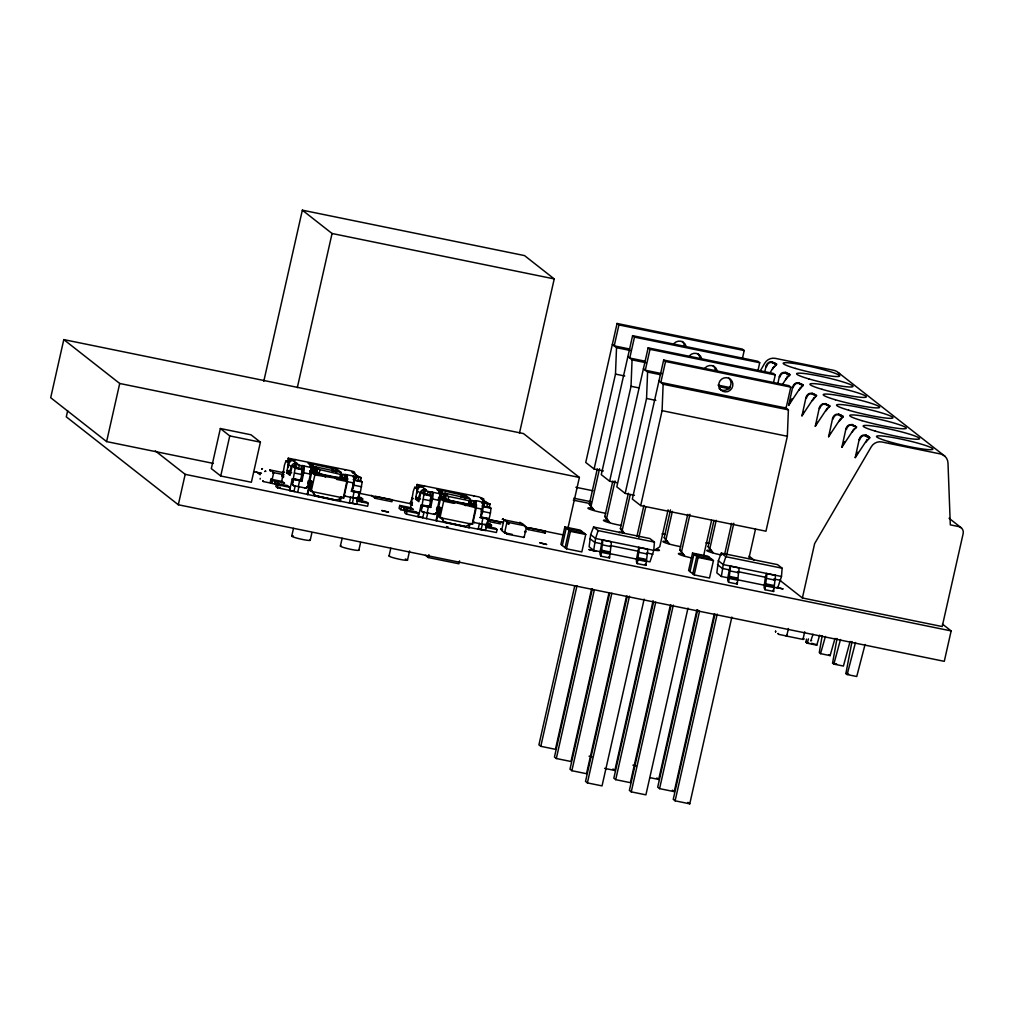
<?xml version="1.0" encoding="UTF-8"?>
<svg xmlns="http://www.w3.org/2000/svg" width="1014" height="1014" viewBox="0 0 1014 1014"><rect width="100%" height="100%" fill="white"/><g stroke="black" fill="none" stroke-linecap="round" stroke-linejoin="round"><path stroke-width="1.5" d="M772.453 369.248L774.024 366.396L769.601 373.444M785.761 379.705L787.333 376.853L782.073 385.117M800.629 388.096L800.654 387.297L788.664 405.359L792.631 387.221A5.983 5.983 82.2 0 1 796.091 383L799.235 382.709L798.576 383.165L801.947 384.243L801.516 384.927L803.303 384.914L799.083 390.149M813.938 398.54L813.963 397.754L801.973 415.816L805.94 397.665A5.983 5.983 82.2 0 1 809.413 393.457L812.556 393.153L811.884 393.609L815.269 394.7L814.825 395.371L816.612 395.371L812.391 400.606M827.247 408.984L827.285 408.198L815.294 426.26L819.261 408.122A5.983 5.983 82.2 0 1 822.722 403.902L825.865 403.597L825.206 404.066L828.577 405.144L828.146 405.815L829.934 405.815L825.713 411.05M840.568 419.441L840.593 418.643L828.603 436.717L832.57 418.567A5.983 5.983 82.2 0 1 836.043 414.358L839.186 414.054L838.515 414.511L841.899 415.601L841.455 416.272L843.242 416.26L839.022 421.507M852.343 431.951L853.915 429.099L841.924 447.161L845.891 429.011A5.983 5.983 82.2 0 1 849.352 424.803L852.495 424.498L851.823 424.955L855.208 426.045L854.27 426.349M867.198 440.342L867.224 439.544L855.233 457.606L859.2 439.468A5.983 5.983 82.2 0 1 862.661 435.26L865.817 434.955L865.145 435.412L866.21 435.171L865.867 435.817L866.729 435.45L869.784 437.731L865.652 442.396M347.434 481.574L344.519 478.114L345.305 474.628L340.958 474.552L312.743 467.974L310.031 480.002L311.716 481.637L309.942 490.421L311.171 491.384L343.721 498.039L347.434 481.574L336.902 479.419L336.166 478.253L314.872 474.92L312.958 473.411L312.996 472.309L310.55 470.914M426.907 512.792L434.296 514.364A1.99 1.952 -74.5 0 0 436.451 513.287L439.189 500.384A6.578 1.318 -78.4 0 0 439.366 493.641L441.546 494.236L438.834 506.265L440.532 508.268L438.745 516.684L439.975 517.647L472.537 524.301L476.25 507.837L455.4 502.564L454.221 503.337L443.688 501.182L441.762 499.674L441.8 498.571L439.354 497.177M476.25 507.837L474.324 506.328L474.362 505.226C469.457 495.39 485.414 504.68 490.041 503.945L489.255 507.431L481.992 505.91M603.381 470.914L594.103 469.013L615.485 374.103L616.525 347.675L612.355 344.392M617.361 482.791L609.629 481.206L631.025 386.283L632.064 359.856L627.881 356.586M634.447 495.301L625.169 493.4L646.552 398.477L647.591 372.049L643.421 368.779M785.254 407.387L788.398 409.846L787.346 436.274L765.963 531.197L640.696 505.593L662.091 410.67L663.131 384.243L658.961 380.972M301.931 465.603C301.627 475.148 299.548 463.005 303.845 465.996A6.578 1.318 -78.4 0 1 303.68 472.739L301.944 481.143L299.574 480.661L298.331 486.631L293.971 485.719A1.99 1.99 0 0 1 292.387 483.881L293.477 479.343L292.425 483.361M422.065 505.606L428.377 506.924L427.148 512.894L422.775 511.994A1.99 1.99 0 0 1 421.19 510.143L422.065 505.606L430.747 507.406L432.484 499.015A6.578 1.318 -78.4 0 0 432.661 492.259C428.352 489.268 430.443 501.41 430.747 491.879M645.411 560.932L649.974 561.857L653.776 550.374L654.436 542.097L649.885 538.535L593.583 527.027L590.655 534.632L589.121 546.787L593.672 550.349L601.277 551.908M773.112 587.03L777.687 587.968L781.477 576.484L782.136 568.208L777.586 564.646L721.284 553.124L718.356 560.742L716.835 572.885L721.372 576.459L728.977 578.005M341.274 497.075L340.286 501.461L289.611 490.599L292.222 478.976L293.325 478.697L295.125 468.265L292.184 465.946L290.042 475.439L286.721 472.841L287.33 470.128M296.57 479.863L300.981 480.268L302.197 469.368M359.704 492.563L352.035 491.004L353.962 485.212L353.911 479.939L352.035 491.004L354.925 491.79M356.37 492.094L360.35 492.398L362.163 481.967L360.198 480.421M470.078 523.338L469.089 527.736L418.414 516.861L421.038 505.238L422.128 504.959L423.928 494.528L420.987 492.208L418.845 501.702L415.537 499.103L416.146 496.391M425.386 506.138L429.784 506.531L431.013 495.631M488.507 518.838L480.851 517.267L482.765 511.474L482.727 506.201L480.851 517.267L483.729 518.065M469.089 527.736L468.569 527.318L485.453 530.576L488.076 518.953L489.166 518.661L490.434 513.046L490.966 508.229L489.002 506.683M610.086 546.584L610.162 545.95M646.476 554.024L646.488 553.061M737.786 572.695L737.609 571.566L765.38 577.245L764.505 583.722A4.994 1.001 -78.4 0 0 764.328 588.424L765 589.717L773.619 591.479L774.988 580.135A4.994 1.001 -78.4 0 0 775.064 575.28L774.873 575.128M774.176 580.135L774.189 579.159M283.514 477.518A1.99 1.749 -56.5 0 1 282.146 475.845L283.16 471.421L284.592 472.372M412.318 503.781A1.99 1.749 -56.5 0 1 410.949 502.107L411.976 497.684L413.408 498.635M593.672 550.349L595.548 538.472L598.121 530.588L593.583 527.027M721.372 576.459L723.248 564.583L725.821 556.699L721.284 553.124M309.828 473.196L309.878 471.041M600.909 556.166L600.225 554.886A4.994 1.001 -78.4 0 1 600.415 550.184L602.354 539.98A4.994 1.001 -78.4 0 1 602.278 544.835L600.909 556.166L609.528 557.928L610.897 546.597A4.994 1.001 -78.4 0 0 610.973 541.742L610.77 541.59M637.299 563.607L636.627 562.326A4.994 1.001 -78.4 0 1 636.805 557.624L638.744 547.421A4.994 1.001 -78.4 0 1 638.668 552.262L637.299 563.607L645.918 565.368L647.287 554.024A4.994 1.001 -78.4 0 0 647.363 549.182L647.16 549.03M728.61 582.277L727.938 580.997A4.994 1.001 -78.4 0 1 728.115 576.282L730.055 566.091A4.994 1.001 -78.4 0 1 729.979 570.933L728.61 582.277L737.229 584.039L738.598 572.695A4.994 1.001 -78.4 0 0 738.674 567.853L738.484 567.688M765.38 577.245L766.445 573.518A4.994 1.001 -78.4 0 1 766.369 578.373L765 589.717M773.999 367.195L775.558 365.598L775.647 363.722L773.124 363.189L773.847 362.67L769.905 362.454A5.983 5.298 -56.3 0 0 766.521 366.726L766.001 366.32A5.983 5.983 82.2 0 1 769.461 362.112L772.605 361.808L771.946 362.264L775.33 363.354M788.867 376.042L788.955 374.166L786.446 373.646L787.156 373.114L783.226 372.899A5.983 5.298 -56.3 0 0 779.842 377.17L779.322 376.764A5.983 5.983 82.2 0 1 782.783 372.556L785.926 372.252L785.254 372.708L788.639 373.798L787.257 374.787L788.03 373.444L788.208 374.47L789.982 374.47L787.308 377.639M802.188 386.499L802.277 384.61L799.754 384.091L800.477 383.571L796.535 383.355A5.983 5.298 -56.3 0 0 793.151 387.627L792.631 387.221M815.497 396.943L815.586 395.067L813.076 394.547L813.786 394.015L809.856 393.8A5.983 5.298 -56.3 0 0 806.46 398.071L805.94 397.665M828.806 407.4L828.907 405.511L826.385 404.992L827.094 404.472L823.165 404.256A5.983 5.298 -56.3 0 0 819.781 408.528L819.261 408.122M842.127 417.844L842.216 415.968L839.706 415.448L840.416 414.916L836.474 414.701A5.983 5.298 -56.3 0 0 833.09 418.972L832.57 418.567M819.654 635.132L816.79 645.158L807.22 643.206L805.953 642.204L806.472 639.112M853.877 429.885L855.436 428.301L855.524 426.412L853.015 425.893L853.725 425.373L849.795 425.158A5.983 5.298 -56.3 0 0 846.411 429.429L845.891 429.011M822.164 635.639L819.261 652.648L820.529 653.65L830.111 655.614L835.004 638.402M868.757 438.745L868.846 436.869L869.366 438.175M850.074 641.456L843.42 666.059L833.85 664.107L832.57 663.105L837.006 638.528M865.069 644.46L856.741 676.503L847.159 674.551L845.891 673.549L852.001 641.52M346.078 481.358L346.268 478.481L344.278 477.86L345.064 474.375L361.225 477.683L360.439 481.168L353.189 479.647M438.504 500.194L438.682 497.316M474.894 507.621L475.072 504.744L473.094 504.123M277.798 481.802L277.202 484.755L274.87 484.046L275.529 481.13L284.566 483.222L282.399 481.523L270.903 479.178L270.256 482.081L272.005 483.45L272.652 480.547L270.903 479.178M406.601 508.065L406.018 511.031L400.809 509.712L399.06 508.344L399.719 505.441L411.202 507.786L413.37 509.497L401.468 506.81L399.719 505.441M301.944 481.143L301.247 480.953C299.929 478.583 306.672 469.355 301.145 469.089M307.686 483.577L308.256 480.826M298.091 486.53L305.493 488.089A1.99 1.952 -74.5 0 0 307.635 487.024L310.385 474.121A6.578 1.318 -78.4 0 0 310.55 467.365L312.464 467.758L311.678 471.244M344.202 493.97L346.775 481.549A6.578 1.318 -78.4 0 0 346.94 474.806L346.154 478.291M343.784 495.276A1.99 1.952 -74.5 0 0 345.014 496.125L356.789 498.558A1.99 1.787 -76.7 0 0 358.779 497.456L359.767 492.943L351.744 491.321L353.48 482.93A6.578 1.318 -78.4 0 0 353.645 476.174L353.683 476.136M352.872 497.773L354.101 491.803M421.456 509.624L422.293 505.606M436.502 509.839L437.072 507.089M473.006 520.233L475.579 507.824A6.578 1.318 -78.4 0 0 475.756 501.068L474.97 504.566M481.016 511.791L481.599 509.003M482.499 502.399L482.461 502.45A6.578 1.318 -78.4 0 1 482.284 509.193L480.547 517.584L479.85 517.394L482.918 518.078L481.675 524.048L473.83 522.387A1.99 1.952 -74.5 0 1 472.587 521.538M487.024 518.838L488.583 519.206L487.582 523.718A1.99 1.787 -76.7 0 1 485.592 524.834L480.535 523.756M764.683 372.366L766.001 366.32M777.662 384.331L779.322 376.764M568.005 527.914L579.387 477.442L523.465 433.561L63.793 339.601L50.7 397.716L106.609 441.597L213.409 463.423M67.659 410.759L66.29 416.843L178.312 504.757L944.288 661.331L951.145 630.923L942.437 624.079M106.609 441.597L119.715 383.482L63.793 339.601M178.312 504.757L185.169 474.349L155.294 450.9M220.355 428.516L211.318 468.607L220.735 475.997L251.383 482.258L260.408 442.167L251.003 434.791L220.355 428.516L229.76 435.906L260.408 442.167M220.735 475.997L229.76 435.906M263.792 381.264L302.349 210.177L524.53 255.591L554.227 278.913L519.498 433.029M260.598 472.854L260.167 474.793L256.39 471.827M283.705 472.739L270.383 470.014L273.704 472.625L271.296 483.272L275.745 484.185M297.317 387.614L332.06 233.499L302.349 210.177M289.611 490.599L289.738 487.29L287.57 485.579L276.505 483.564L275.846 486.467L277.595 487.848L294.998 491.498M277.595 487.848L278.242 484.933L276.505 483.564M281.55 482.563L284.452 465.122L285.923 461.028L288.977 461.662M288.242 458.201L289.649 459.304L288.863 462.79L287.456 461.687L288.242 458.201L350.147 470.648L353.366 471.51L354.761 472.613L351.896 472.017L357.131 476.136L361.225 477.683M293.566 460.711A4.588 4.474 -51.9 0 0 288.153 464.26L287.216 470.471L289.421 472.321L291.728 472.79M287.951 467.416L288.559 464.704M296.709 463.183A4.588 4.474 -51.9 0 0 291.297 466.732L289.421 472.321M301.424 469.305L294.098 466.896L294.884 463.411L297.761 463.994L292.514 459.887L289.649 459.304M295.328 467.86L296.113 464.374L294.884 463.411M298.547 468.722L299.333 465.236L296.113 464.374M293.946 491.486L295.264 485.681M301.513 473.31L302.159 470.471M297.622 492.436L298.978 486.441M303.059 469.482L303.845 465.996L310.55 467.365M291.753 536.051L293.49 528.332M310.259 465.984L311.285 463.766L332.579 468.544L332.06 470.864M310.778 463.664L308.079 463.208L312.274 466.503L311.488 469.989L312.629 470.319M312.527 466.655L313.047 464.323M312.908 466.947L313.427 464.627M307.191 494.401L310.17 481.232L307.724 494.807M314.543 470.711C320.361 472.182 314.074 460.28 314.289 471.941L319.093 473.728L340.172 478.038L341.376 473.982M311.171 491.384L314.872 474.92M316.406 472.524L317.192 469.038M319.093 473.728L319.879 470.243M310.195 540.31L311.932 532.591M333.238 470.686L333.771 468.354L336.813 469.076L341.008 472.372L340.184 475.908M335.152 471.079L335.685 468.747M336.027 472.575L336.813 469.076M340.172 478.038L340.958 474.552M342.96 474.146L342.174 477.645L340.59 477.467M340.083 499.598L340.742 496.67M340.286 501.461L339.753 501.055L349.336 503.007L350.679 497.012M354.773 480.053L355.559 476.567M355.559 477.632L356.091 475.312A4.588 4.474 -51.9 0 1 358.905 477.252M340.4 545.988L342.149 538.269M355.052 480.268L355.838 476.783M349.336 503.007L352.302 503.413L353.607 497.608M357.917 480.851L358.703 477.366M352.302 503.413L356.649 504.3L358.931 494.135M358.056 496.987L360.933 497.582L360.274 500.485L357.397 499.902M362.023 501.854L362.67 498.951L360.933 497.582M357.321 499.851L366.523 501.968L368.272 503.337L367.613 506.24L350.552 502.855M358.842 550.26L360.578 542.541M375.079 498.28L375.522 496.34L392.38 499.788L391.936 501.727L375.079 498.28L371.314 495.314M389.059 555.938L390.796 548.219M400.809 509.712L401.468 506.81M403.686 510.308L404.333 507.406M417.895 516.456L418.541 513.553L416.386 511.855L405.308 509.827L404.649 512.742L406.399 514.111L418.414 516.861M406.399 514.111L407.058 511.195L405.308 509.827M410.353 508.838L413.256 491.384L414.726 487.303L417.793 487.924M417.058 484.464L416.272 487.949L417.667 489.052L418.452 485.567L417.058 484.464L478.95 496.911L483.577 498.875L483.044 501.195M422.369 486.974A4.588 4.474 -51.9 0 0 416.969 490.523L416.019 496.733L418.237 498.596L420.531 499.065M416.754 493.679L417.362 490.966M425.525 489.445A4.588 4.474 -51.9 0 0 420.113 492.994L418.237 498.596M407.489 560.197L409.58 550.944M418.452 485.567L421.33 486.15L426.564 490.269L423.7 489.673L422.914 493.159L430.228 495.567M424.131 494.122L424.917 490.637L423.7 489.673M427.35 494.984L428.136 491.498L424.917 490.637M422.762 517.761L424.067 511.943M430.329 499.572L430.963 496.733M426.425 518.712L427.781 512.704M430.747 507.406L430.05 507.215L432.661 492.259L439.366 493.641M439.062 492.246L440.101 490.041L461.395 494.807L460.876 497.126M439.594 489.927L436.895 489.47L441.09 492.766L440.304 496.252L441.432 496.581M441.331 492.918L441.851 490.586M440.317 497.988L441.28 494.021M441.711 493.222L442.243 490.89M436.007 520.664L438.973 507.494L436.527 521.082M459.57 560.894L458.911 563.797L428.276 557.535L428.922 554.633M445.07 498.622L440.76 497.722L443.093 498.204L444.132 493.488L445.298 493.298A5.59 1.115 -78.4 0 0 444.386 494.072L442.358 497.912M439.975 517.647L443.688 501.182M443.346 496.974L444.918 497.088L445.704 493.603M469.013 503.514L473.323 504.376L474.108 500.891L470.179 500.244L468.975 504.3L447.909 500.003L445.222 498.787L446.008 495.301L441.546 494.236M447.909 500.003L448.695 496.505L446.008 495.301M462.054 496.949L462.574 494.617L465.629 495.352L469.812 498.635L469.026 502.12M463.968 497.342L464.488 495.009M464.843 498.837L465.629 495.352M468.975 504.3L470.179 500.244M469.393 503.73L470.99 503.907L471.776 500.422M478.139 529.283L479.495 523.275M483.589 506.328L484.375 502.83M484.375 503.907L484.895 501.575A4.588 4.474 -51.9 0 1 487.709 503.514M483.855 506.531L484.641 503.045M481.105 529.688L482.423 523.87M486.733 507.127L487.519 503.641M500.726 523.959L490.003 521.766L490.434 519.827L502.703 522.337M486.859 523.249L489.737 523.845L489.078 526.748L486.213 526.165M490.827 528.117L491.486 525.214L489.737 523.845M486.124 526.127L495.326 528.231L497.075 529.6L496.416 532.502L479.356 529.118M504.009 519.802L506.975 522.134L525.176 525.86L522.197 523.528L504.009 519.802L501.613 530.461L504.579 532.794L512.159 534.34M504.579 532.794L506.975 522.134M506.708 534.074L506.176 533.225L506.708 534.074L524.061 537.395L526.469 527.686L525.936 526.849L526.469 527.686M528.307 529.6L528.75 527.66L545.595 531.108L545.164 533.047L528.307 529.6L525.48 527.381M564.836 526.963L560.907 544.391L566.496 548.789L581.821 551.92L585.75 534.479L580.147 530.094L564.836 526.963L570.426 531.349L585.75 534.479M562.301 545.494L566.23 528.053L581.554 531.184M565.09 547.687L569.019 530.246L584.343 533.389M742.514 358.018L744.2 350.54L742.324 349.082L617.07 323.466L585.75 462.46L594.103 469.013M566.496 548.789L570.426 531.349M617.07 323.466L618.933 324.936L614.218 345.863L629.694 349.019M589.311 504.262L594.001 510.181L589.311 504.262L597.297 468.823M591.175 505.733L599.515 468.747M574.748 585.877L538.916 744.859L540.792 746.317L555.444 749.321L591.618 588.804M758.054 370.211L759.727 362.733L757.864 361.263L632.597 335.659L601.277 474.653L609.629 481.206M540.792 746.317L576.966 585.8M632.597 335.659L634.472 337.13L629.757 358.056L645.221 361.212M604.838 516.456L609.541 522.375L604.838 516.456L612.824 481.016M606.714 517.913L615.042 480.94M592.366 588.817L554.455 757.04L556.318 758.51L570.971 761.501L608.894 593.279M773.581 382.392L775.266 374.927L773.403 373.456L648.136 347.853L616.816 486.847L625.169 493.4M556.318 758.51L594.242 590.275M648.136 347.853L649.999 349.323L645.297 370.237L662.307 373.722M623.204 533.098L620.378 528.636L628.363 493.21M624.371 533.453L622.241 530.107L630.226 494.667M609.642 593.291L569.982 769.233L571.858 770.703L586.51 773.695L626.513 596.207M663.663 360.046L665.539 361.516L660.824 382.43L786.091 408.034L790.806 387.12L788.93 385.65L663.663 360.046L632.343 499.04L640.696 505.593M571.858 770.703L611.86 593.215M636.957 536.216L643.89 505.403M638.82 537.673L645.766 506.861M627.26 596.219L585.522 781.426L587.385 782.897L602.037 785.888L644.131 599.135M587.385 782.897L629.479 596.143M668.087 509.814L659.759 546.787L655.259 549.753M664.233 537.61L668.936 543.529L664.233 537.61L670.482 509.877M666.109 539.068L672.358 511.348M604.585 768.371L614.839 770.475L653.092 600.694M653.498 602.253L613.85 778.194L615.713 779.665L630.366 782.669L670.368 605.168M615.713 779.665L655.716 602.177M679.773 549.803L684.463 555.723L679.773 549.803L687.758 514.364M681.636 551.261L689.976 514.288M671.116 605.181L629.377 790.388L631.253 791.858L645.905 794.849L687.986 608.108M631.253 791.858L673.334 605.105M692.537 553.061L688.607 570.502L694.197 574.887L709.521 578.018L713.45 560.59L707.861 556.192L692.537 553.061L698.126 557.447L713.45 560.59M690.002 571.592L693.931 554.164L709.255 557.294M692.803 573.785L696.732 556.356L712.043 559.487M694.197 574.887L698.126 557.447M703.615 555.761L711.6 520.321M708.102 546.571L712.791 552.491L708.102 546.571L713.995 520.385M709.965 548.042L716.214 520.309M649.911 777.637L658.694 779.436L696.96 609.668M697.708 609.68L657.706 787.168L659.582 788.639L674.234 791.63L714.224 614.142M659.582 788.639L699.571 611.138M724.668 554.138L731.614 523.325M726.544 555.609L733.832 523.249M714.984 614.154L673.245 799.362L675.109 800.819L689.761 803.823L731.855 617.07M675.109 800.819L717.202 614.078M748.864 558.562L755.468 529.283M788.423 628.49L786.699 636.095L802.987 639.428L804.698 631.811M802.391 597.968L814.635 543.605L871.267 446.806A9.975 9.722 -51.9 0 1 881.888 441.977L940.358 453.93A9.975 9.722 -51.9 0 1 947.989 462.992L950.308 524.859L958.724 526.583A5.983 5.83 -51.9 0 1 963.161 533.567L942.196 626.551L802.391 597.968L780.096 580.477M811.631 640.392L810.782 640.949L813.025 634.219M840.492 639.504L833.85 664.107M855.486 642.508L847.159 674.551M486.39 527.419L487.024 524.453L491.486 525.214M807.22 643.206L808.437 638.896M820.529 653.65L825.421 636.45M263.374 481.422L262.715 480.725L263.247 481.561L270.485 483.032L271.334 482.487L270.485 483.032M305.493 488.089L304.796 487.899A1.99 1.952 -74.5 0 0 306.95 486.834L307.812 486.53M434.296 514.364L433.599 514.161A1.99 1.952 -74.5 0 0 435.754 513.097L436.616 512.792M788.664 405.359L791.959 398.679M801.973 415.816L803.95 411.798M815.294 426.26L817.271 422.255M828.603 436.717L830.58 432.699M841.924 447.161L844.561 441.812M855.233 457.606L857.869 452.269M774.379 363.658L774.721 362.987L774.886 364.026L776.673 364.013L775.558 365.598M801.009 384.56L801.352 383.888L801.516 384.927M814.331 395.004L814.66 394.345L814.825 395.371M867.591 436.806L868.529 436.502L867.147 437.49M314.226 470.369L315.582 467.809A5.59 1.115 -78.4 0 1 316.495 467.036L341.008 472.372M855.436 428.301L856.653 426.945L855.588 426.577M869.784 437.731L868.085 437.173L867.921 436.134M759.968 371.39L764.746 363.215A9.975 9.722 -51.9 0 1 775.368 358.373L833.838 370.338A9.975 9.722 -51.9 0 1 839.972 374.559M840.517 416.589L841.29 415.233L841.455 416.272M429.961 495.364L431.875 495.757M469.774 498.685L445.298 493.298M524.479 525.949L524.846 526.545M523.528 537.509L524.377 536.951M778.651 634.371L778.118 633.535L778.651 634.371L785.888 635.854L786.737 635.296L785.888 635.854M336.116 478.24L337.89 477.391L345.559 478.963M464.919 504.503L466.706 503.654L474.362 505.226M315.379 470.8L316.102 470.826M444.195 497.063L444.918 497.088M312.958 473.411L323.669 475.705L324.835 474.932L326.584 476.301M441.762 499.674L452.472 501.968L453.651 501.195L455.4 502.564M341.807 497.646L336.635 500.232L315.341 495.884L311.856 490.814L309.942 490.421M470.623 523.908L465.439 526.507L444.145 522.147L440.672 517.077L438.745 516.684M280.206 487.265L279.623 487.214M521.804 524.149L521.437 523.554M867.642 436.172L863.104 435.602A5.983 5.298 -56.3 0 0 859.72 439.873L859.2 439.468M293.971 485.719L294.199 485.719A1.99 1.99 0 0 1 292.704 484.388M422.775 511.994L423.003 511.981A1.99 1.99 0 0 1 421.507 510.663M404.903 510.663L405.106 511.132M524.872 531.881L526.063 531.906L524.606 531.26M776.952 587.36L783.15 588.969L776.673 587.638M287.456 461.687L289.979 462.004M260.205 478.354L260.18 479.153M326.178 498.039L323.213 497.519M454.982 524.301L452.016 523.782M333.771 468.354L332.579 468.544M462.574 494.617L461.395 494.807M353.404 476.567L355.901 477.049M292.184 465.946L294.681 466.427M482.208 502.83L484.705 503.312M420.987 492.208L423.484 492.69M481.764 517.786L488.583 519.206M351.719 497.494L356.789 498.558M332.06 233.499L554.227 278.913M618.933 324.936L744.2 350.54M634.472 337.13L759.727 362.733M649.999 349.323L775.266 374.927M616.525 347.675L630.442 350.514M665.539 361.516L790.806 387.12M632.064 359.856L645.981 362.708M717.975 385.105L730.346 387.627M647.591 372.049L659.975 374.584M718.736 386.588L729.56 388.806M615.485 374.103L624.763 375.991M663.131 384.243L788.398 409.846M631.025 386.283L638.757 387.868M646.552 398.477L655.83 400.378M662.091 410.67L787.346 436.274M119.715 383.482L579.387 477.442M575.889 487.278L592.949 490.763M573.759 498.204L590.807 501.689M573.316 500.143L590.376 503.628M483.577 498.875L480.699 498.292L485.947 502.399L490.041 503.945M315.329 467.226L312.274 466.503M331.844 470.559L336.407 471.485M438.847 492.462L441.863 493.083M444.132 493.488L441.09 492.766M460.648 496.822L466.009 498.013M310.043 466.199L313.06 466.82M332.668 470.826L337.206 471.751M315.582 467.809L318.523 468.405M444.386 494.072L447.339 494.667M299.333 465.236L302.21 465.819M428.136 491.498L431.013 492.082M448.695 496.505L469.761 500.815M310.778 469.938L316.875 471.193M439.582 496.214L445.691 497.456M294.098 466.896L296.975 467.492L295.923 466.668M440.139 497.494L446.223 498.736M469.038 503.4L476.643 504.959M309.802 470.927L317.407 472.473M347.827 478.697L340.222 477.138L344.24 477.898M470.99 503.907L473.323 504.376M295.125 468.265L302.793 469.824M354.494 480.395L362.163 481.967M423.928 494.528L431.596 496.087M483.31 506.658L490.966 508.229M312.996 472.309L320.665 473.868L321.577 475.173M441.8 498.571L449.468 500.13L450.381 501.436M598.121 530.588L654.436 542.097M725.821 556.699L782.136 568.208M309.764 472.03L312.806 472.651M320.411 474.197L323.453 474.831M334.1 476.998L337.142 477.619M344.747 479.178L347.789 479.799M438.568 498.292L441.61 498.913M449.215 500.472L452.257 501.093M462.904 503.261L465.946 503.882M473.551 505.441L476.593 506.062M336.889 478.304L345.508 480.066M465.705 504.566L474.324 506.328M303.68 472.739L310.385 474.121M346.775 481.549L353.48 482.93M432.484 499.015L439.189 500.384M475.579 507.824L482.284 509.193M287.33 470.686L289.624 471.155M294.58 473.069L302.248 474.641M353.962 485.212L361.618 486.783M423.396 499.344L431.051 500.903M482.765 511.474L490.434 513.046M415.537 499.103L418.402 499.687M286.721 472.841L289.598 473.424M273.704 472.625L284.059 474.742M653.776 550.374L595.548 538.472L590.655 534.632M781.477 576.484L723.248 564.583L718.356 560.742M602.354 539.98L610.973 541.742M638.744 547.421L647.363 549.182M730.055 566.091L738.674 567.853M766.445 573.518L775.064 575.28M309.359 480.864L312.401 481.485M438.175 507.127L441.217 507.748M293.325 478.697L300.981 480.268M352.695 490.839L360.35 492.398M422.128 504.959L429.784 506.531M481.498 517.102L489.166 518.661M292.666 478.862L300.321 480.433M421.038 505.238L429.137 506.696M292.222 478.976L295.125 479.571M299.333 480.56L301.247 480.953M253.652 471.649L261.384 473.234M358.893 493.172L411.519 503.92M488.9 519.738L502.83 522.59M526.051 527.331L563.188 534.923M601.289 543.694L594.673 542.351L589.78 538.51M611.442 545.773L637.679 551.134M647.616 553.175L652.902 554.252M728.99 569.805L722.374 568.448L717.481 564.608M773.999 579.007L780.603 580.35M602.278 544.835L610.897 546.597M638.668 552.262L647.287 554.024M729.979 570.933L738.598 572.695M766.369 578.373L774.988 580.135M272.652 480.547L275.529 481.13M362.67 498.951L358.31 498.305M274.566 482.968L278.875 483.843M403.369 509.231L407.679 510.105M601.226 550.184L609.845 551.946M637.616 557.624L646.235 559.386M728.927 576.294L737.546 578.056M765.329 583.734L773.948 585.496M407.058 511.195L418.541 513.553M485.579 527.255L497.075 529.6M278.242 484.933L289.738 487.29M356.776 500.992L368.272 503.337M601.163 551.033L609.782 552.795M637.553 558.461L646.172 560.222M728.863 577.131L737.482 578.893M765.253 584.571L773.872 586.333M610.415 553.771L637.806 559.373M738.116 579.881L765.507 585.471M601.872 552.415L610.491 554.176M638.262 559.855L646.881 561.617M729.573 578.512L738.192 580.274M765.963 585.953L774.582 587.714M314.809 495.478L336.407 500.194M443.625 521.741L465.211 526.456M185.169 474.349L951.145 630.923M805.953 642.204L808.678 642.762M811.415 643.32L814.153 643.877M832.57 663.105L836.677 663.942M845.891 673.549L848.629 674.107M589.045 756.191L591.973 756.786M632.901 765.152L635.841 765.747M311.957 471.459L317.699 472.651M293.261 479.343L299.574 480.661M444.145 522.147L441.889 518.04M315.341 495.884L311.856 490.814M419.378 516.785L422.331 517.444M443.093 498.204L445.222 498.787M359.767 492.943L351.047 491.131L351.744 491.321M446.566 526.545L447.998 526.938M473.83 522.387L474.527 522.578A1.99 1.952 -74.5 0 1 473.069 521.259M435.754 513.097L436.451 513.287M447.288 522.628L448.758 523.034M345.014 496.125L345.711 496.315A1.99 1.952 -74.5 0 1 344.253 494.997M306.95 486.834L307.635 487.024M318.485 496.366L319.942 496.771M411.012 501.613L412.445 502.551M410.949 502.107L412.381 503.058M282.209 475.338L283.641 476.288M282.146 475.845L283.578 476.795M838.337 372.607L944.858 456.199M949.028 518.23L961.424 527.939M749.131 556.166L754.086 560.058M815.522 644.156L816.79 645.158M828.844 654.613L830.111 655.614M620.378 528.636L622.241 530.107M543.276 531.564L545.164 533.047M488.026 506.48L489.255 507.431M482.018 503.426L484.109 505.061M488.114 520.283L490.003 521.766M464.97 504.516L463.221 503.147L465.705 505.682M452.472 501.968L454.221 503.337M471.307 523.338L472.537 524.301M424.739 492.931L425.779 493.755M414.726 487.303L417.667 489.61M416.969 490.523L420.113 492.994M409.618 503.147L412.445 505.365M359.222 480.205L360.439 481.168M353.202 477.15L355.306 478.798M336.166 478.253L334.417 476.884L336.902 479.419M425.474 555.342L428.276 557.535M323.669 475.705L325.405 477.074M342.504 497.075L343.721 498.039M285.923 461.028L288.863 463.347M288.153 464.26L291.297 466.732M656.831 777.966L658.694 779.436M672.358 790.159L674.234 791.63M687.898 802.353L689.761 803.823M612.963 769.005L614.839 770.475M856.475 427.274L855.524 426.412L856.057 427.718M843.154 416.83L842.216 415.968L842.735 417.274M829.845 406.373L828.907 405.511L829.427 406.817M816.524 395.929L815.586 395.067L816.105 396.373M803.215 385.472L802.277 384.61L802.796 385.916M789.893 375.028L788.955 374.166L789.475 375.472M776.585 364.584L775.647 363.722L776.166 365.027M772.947 590.186L773.619 591.479M736.557 582.758L737.229 584.039M645.246 564.088L645.918 565.368M608.844 556.648L609.528 557.928M827.982 404.789L828.146 405.815M407.375 559.931A9.481 0.925 12.7 0 1 397.513 558.841A9.481 0.925 12.7 0 1 389.566 555.811M405.321 559.031A9.481 0.925 12.7 0 1 406.627 559.525M358.715 549.981A9.481 0.925 12.7 0 1 348.867 548.904A9.481 0.925 12.7 0 1 340.907 545.862M310.069 540.044A9.481 0.925 12.7 0 1 299.029 538.675A9.481 0.925 12.7 0 1 293.363 535.95M473.614 496.404A6.591 1.318 -78.4 0 1 474.337 496.074M423.814 486.226A6.591 1.318 -78.4 0 1 424.536 485.896M463.892 497.443A5.59 1.115 -78.4 0 1 464.45 497.215M481.751 499.103A4.588 4.474 -51.9 0 1 484.565 501.055M485.06 502.12A4.588 4.474 -51.9 0 1 485.262 503.286M485.389 524.137A1.99 1.787 -76.7 0 1 484.033 524.453M451.724 502.424A1.99 1.939 -51.9 0 1 453.055 500.941M461.7 503.312A1.99 1.939 -51.9 0 0 461.218 503.147L455.476 501.968A1.99 1.939 -51.9 0 0 454.969 501.93M344.798 470.141A6.591 1.318 -78.4 0 1 345.533 469.812M295.011 459.963A6.591 1.318 -78.4 0 1 295.733 459.634M335.076 471.18A5.59 1.115 -78.4 0 1 335.647 470.94M352.935 472.841A4.588 4.474 -51.9 0 1 355.762 474.793M356.256 475.858A4.588 4.474 -51.9 0 1 356.345 478.202M356.573 497.874A1.99 1.787 -76.7 0 1 355.217 498.191M322.921 476.149A1.99 1.939 -51.9 0 1 324.252 474.666M332.896 477.049A1.99 1.939 -51.9 0 0 332.415 476.884L326.673 475.705A1.99 1.939 -51.9 0 0 325.19 475.997M608.818 553.2A4.994 1.001 -78.4 0 1 609.034 551.946M674.031 343.493A7.187 6.997 -51.9 0 1 685.971 345.939M682.156 341.401A7.187 6.997 -51.9 0 1 684.412 346.294M689.558 355.686A7.187 6.997 -51.9 0 1 701.498 358.132M697.683 353.594A7.187 6.997 -51.9 0 1 699.939 358.487M705.098 367.879A7.187 6.997 -51.9 0 1 717.037 370.313M713.222 365.788A7.187 6.997 -51.9 0 1 715.478 370.668M728.749 377.969A7.187 6.997 -51.9 0 1 729.129 388.02A7.187 6.997 -51.9 0 1 719.129 388.641M605.726 513.287A12.764 1.242 12.7 0 1 589.933 509.307A12.764 1.242 12.7 0 1 592.328 508.166M665.121 534.441A12.764 1.242 12.7 0 1 662.028 533.858M721.423 555.013A12.764 1.242 12.7 0 1 707.924 551.286A12.764 1.242 12.7 0 1 711.118 550.488M619.212 532.819A12.764 1.242 12.7 0 1 623.395 532.553M692.017 558.017A12.764 1.242 12.7 0 1 679.38 554.417A12.764 1.242 12.7 0 1 682.79 553.707M656.502 548.815A12.764 1.242 12.7 0 1 655.069 550.285M680.66 546.635A12.764 1.242 12.7 0 1 664.854 542.642A12.764 1.242 12.7 0 1 667.263 541.514M621.265 525.48A12.764 1.242 12.7 0 1 605.459 521.488A12.764 1.242 12.7 0 1 607.868 520.359M708.989 543.415A12.764 1.242 12.7 0 1 705.883 542.82M265.693 471.18L264.793 471.459L265.693 471.18M272.931 472.663L273.412 473.221L272.931 472.663M500.878 528.674L500.853 529.46L500.878 528.674M504.617 520.119L503.73 520.41L504.617 520.119M505.428 532.236L505.39 533.034L505.428 532.236M509.155 523.693L508.268 523.972L509.155 523.693M775.609 631.177L775.583 631.976L775.609 631.177M262.436 468.633L261.726 469.051L262.436 468.633M269.686 470.116L270.345 470.813L269.686 470.116M503.121 518.94L502.399 519.371L503.121 518.94M502.45 529.904L502.171 530.499L501.638 529.663L502.45 529.904M507.659 522.514L506.949 522.932L507.659 522.514M519.928 522.387L520.6 523.085L519.928 522.387M803.836 638.871L803.544 639.466L803.012 638.63L803.836 638.871M381.86 510.536L388.463 512.146L381.86 510.536M539.968 542.845L546.571 544.467L539.968 542.845M588.982 549.55L595.586 551.172L588.982 549.55M888.606 441.559A28.937 2.827 12.7 0 0 932.791 449.278A28.937 2.827 12.7 0 0 892.574 437.452A28.937 2.827 12.7 0 0 888.606 441.559M875.285 431.115A28.937 2.827 12.7 0 0 919.483 438.834A28.937 2.827 12.7 0 0 879.265 427.008A28.937 2.827 12.7 0 0 875.285 431.115M861.976 420.671A28.937 2.827 12.7 0 0 906.161 428.377A28.937 2.827 12.7 0 0 865.943 416.551A28.937 2.827 12.7 0 0 861.976 420.671M848.667 410.214A28.937 2.827 12.7 0 0 892.852 417.933A28.937 2.827 12.7 0 0 852.635 406.107A28.937 2.827 12.7 0 0 848.667 410.214M835.346 399.769A28.937 2.827 12.7 0 0 879.544 407.476A28.937 2.827 12.7 0 0 839.313 395.663A28.937 2.827 12.7 0 0 835.346 399.769M822.037 389.313A28.937 2.827 12.7 0 0 866.222 397.032A28.937 2.827 12.7 0 0 826.004 385.206A28.937 2.827 12.7 0 0 822.037 389.313M795.407 368.424A28.937 2.827 12.7 0 0 839.592 376.131A28.937 2.827 12.7 0 0 799.374 364.305A28.937 2.827 12.7 0 0 795.407 368.424M808.716 378.868A28.937 2.827 12.7 0 0 852.913 386.588A28.937 2.827 12.7 0 0 812.696 374.762A28.937 2.827 12.7 0 0 808.716 378.868M727.9 391.518A7.187 6.997 -51.9 0 0 730.625 379.439A7.187 6.997 -51.9 0 0 718.913 383.368A7.187 6.997 -51.9 0 0 727.9 391.518"/></g></svg>
